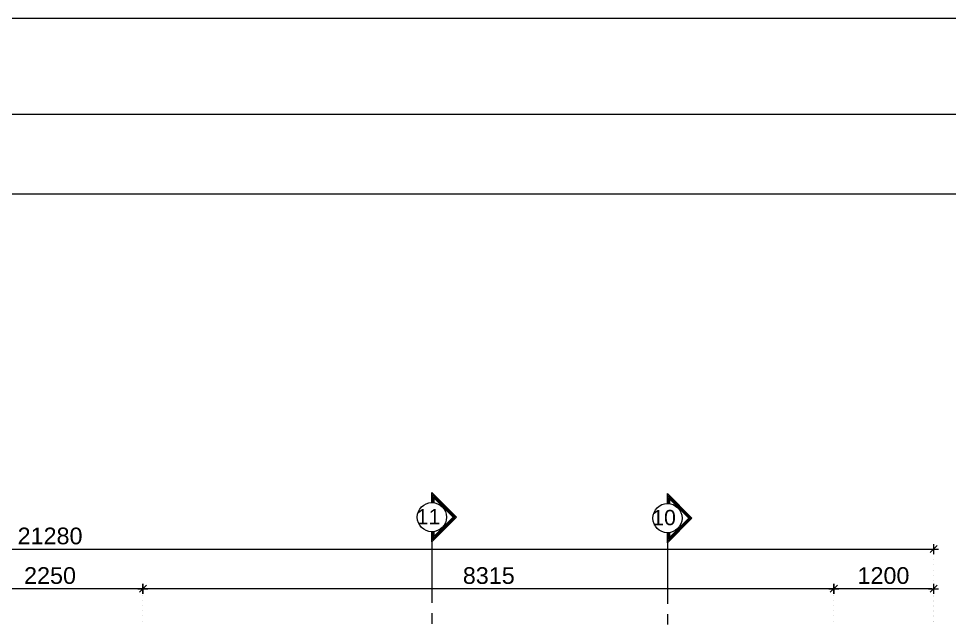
# Model space of a CAD drawing. Header units: millimetres. Extents: x -1303 to 98744, y -1303 to 90097.
# Drawn here: x 64214 to 75414, y 81483 to 88787 of the extents above; entities that cross this region are included whole.
import ezdxf

# ---------------------------------------------------------------- set-up
doc = ezdxf.new("R2010")
doc.units = ezdxf.units.MM
doc.layers.add('PDF_Geometry', color=7, linetype='Continuous')
doc.layers.add('PDF_Text', color=7, linetype='Continuous')
doc.styles.add('PDF ArialMT', font='arial.ttf')
doc.styles.get("Standard").update_dxf_attribs({"font": 'arial.ttf'})

msp = doc.modelspace()

# ---------------------------------------------------------------- linework, layer by layer
at = {"layer": 'PDF_Geometry', "lineweight": 0}
for points in [[(6.54583, 6.54583), (97433.8658, 6.54583), (97433.8658, 88787.25523), (6.54583, 88787.25523)], [(1161.74035, 13281.54944), (80883.69126, 13281.54944), (80883.69126, 87632.06458), (1161.74035, 87632.06458)], [(1161.74035, 1094.88274), (96279.51452, 1094.88274), (96279.51452, 87632.06407), (1161.74035, 87632.06407)]]:
    msp.add_lwpolyline(points, close=True, dxfattribs=at)
at = {"layer": 'PDF_Geometry', "color": 1, "lineweight": 0}
for points in [[(80623.8782, 13152.0657), (80623.8782, 86672.35925), (1637.3587, 86672.35925), (1694.907, 17759.30172), (1711.83292, 17182.97521), (1760.07166, 16609.18593), (1839.62346, 16037.93595), (1950.48832, 15472.60963), (2091.81989, 14914.0541), (2264.46428, 14363.96153), (2466.72904, 13824.87122), (2697.76807, 13296.78215), (2771.39569, 13152.0657)], [(69187.03547, 82961.35014), (69187.03547, 83080.68287), (69481.54492, 82785.32217), (69187.03547, 82489.96146), (69187.03547, 82609.29419)], [(69196.34143, 82961.35014), (69196.34143, 83057.83121), (69468.85048, 82785.32217), (69196.34143, 82512.81312), (69196.34143, 82609.29419)], [(69205.65565, 82961.35014), (69205.65565, 83034.97956), (69455.31305, 82785.32217), (69205.65565, 82534.82178), (69205.65565, 82609.29419)], [(69214.9616, 82961.35014), (69214.9616, 83012.97917), (69442.6186, 82785.32217), (69214.9616, 82557.66516), (69214.9616, 82609.29419)], [(72021.2767, 82949.50695), (72021.2767, 83068.83141), (72316.6374, 82773.47071), (72021.2767, 82478.11827), (72021.2767, 82598.294)], [(72030.59091, 82949.50695), (72030.59091, 83046.83102), (72303.09997, 82773.47071), (72030.59091, 82500.96993), (72030.59091, 82598.294)], [(72039.89687, 82949.50695), (72039.89687, 83023.97936), (72289.55427, 82773.47071), (72039.89687, 82523.81331), (72039.89687, 82598.294)], [(72049.21109, 82949.50695), (72049.21109, 83001.12771), (72276.85983, 82773.47071), (72049.21109, 82546.66497), (72049.21109, 82598.294)], [(69187.03547, 82489.96146), (69187.03547, 81752.84073)], [(72021.2767, 82478.11827), (72021.2767, 81741.84052)], [(69187.03547, 81628.43352), (69187.03547, 81503.18333)], [(72021.2767, 81616.59034), (72021.2767, 81492.18313)]]:
    msp.add_lwpolyline(points, dxfattribs=at)
at = {"layer": 'PDF_Geometry', "color": 222, "lineweight": 0, "true_color": 0xb8008a}
for points in [[(75181.35025, 82358.78554), (75265.97987, 82443.41517)], [(75223.66506, 82461.19235), (75223.66506, 82341.01663)], [(53963.85582, 82401.10035), (75204.2019, 82401.10035)], [(75163.58134, 82401.10035), (75283.74879, 82401.10035)], [(65688.44342, 81923.79422), (63478.76718, 81923.79422)], [(74004.15546, 81923.79422), (65729.06812, 81923.79422)], [(75204.2019, 81923.79422), (74043.92476, 81923.79422)], [(75163.58134, 81923.79422), (75283.74879, 81923.79422)], [(75181.35025, 81881.47941), (75265.97987, 81966.95203)], [(75223.66506, 81983.87795), (75223.66506, 81864.55348)]]:
    msp.add_lwpolyline(points, dxfattribs=at)
at = {"layer": 'PDF_Geometry', "lineweight": 0}
for points in [[(75223.66506, 82401.10035), (75223.66506, 82401.10035)], [(75223.66506, 82336.78515), (75223.66506, 82336.78515)], [(75223.66506, 82274.15591), (75223.66506, 82274.15591)], [(75223.66506, 82211.53495), (75223.66506, 82211.53495)], [(75223.66506, 82148.90573), (75223.66506, 82148.90573)], [(75223.66506, 82086.28476), (75223.66506, 82086.28476)], [(75223.66506, 82024.49852), (75223.66506, 82024.49852)], [(65708.75783, 81923.79422), (65708.75783, 81923.79422)], [(65708.75783, 81923.79422), (65708.75783, 81923.79422)], [(74023.61861, 81923.79422), (74023.61861, 81923.79422)], [(74023.61861, 81923.79422), (74023.61861, 81923.79422)], [(75223.66506, 81961.87755), (75223.66506, 81961.87755)], [(75223.66506, 81923.79422), (75223.66506, 81923.79422)], [(75223.66506, 81899.24833), (75223.66506, 81899.24833)], [(65708.75783, 81848.47055), (65708.75783, 81848.47055)], [(65708.75783, 81848.47055), (65708.75783, 81848.47055)], [(65708.75783, 81785.84959), (65708.75783, 81785.84959)], [(65708.75783, 81785.84959), (65708.75783, 81785.84959)], [(74023.61861, 81848.47055), (74023.61861, 81848.47055)], [(74023.61861, 81848.47055), (74023.61861, 81848.47055)], [(74023.61861, 81785.84959), (74023.61861, 81785.84959)], [(74023.61861, 81785.84959), (74023.61861, 81785.84959)], [(75223.66506, 81848.47055), (75223.66506, 81848.47055)], [(75223.66506, 81836.62736), (75223.66506, 81836.62736)], [(75223.66506, 81785.84959), (75223.66506, 81785.84959)], [(75223.66506, 81773.99813), (75223.66506, 81773.99813)], [(65708.75783, 81723.22036), (65708.75783, 81723.22036)], [(65708.75783, 81723.22036), (65708.75783, 81723.22036)], [(65708.75783, 81660.59112), (65708.75783, 81660.59112)], [(65708.75783, 81660.59112), (65708.75783, 81660.59112)], [(74023.61861, 81723.22036), (74023.61861, 81723.22036)], [(74023.61861, 81723.22036), (74023.61861, 81723.22036)], [(74023.61861, 81660.59112), (74023.61861, 81660.59112)], [(74023.61861, 81660.59112), (74023.61861, 81660.59112)], [(75223.66506, 81723.22036), (75223.66506, 81723.22036)], [(75223.66506, 81711.3689), (75223.66506, 81711.3689)], [(75223.66506, 81660.59112), (75223.66506, 81660.59112)], [(65708.75783, 81597.97016), (65708.75783, 81597.97016)], [(65708.75783, 81597.97016), (65708.75783, 81597.97016)], [(74023.61861, 81597.97016), (74023.61861, 81597.97016)], [(74023.61861, 81597.97016), (74023.61861, 81597.97016)], [(75223.66506, 81648.74794), (75223.66506, 81648.74794)], [(75223.66506, 81597.97016), (75223.66506, 81597.97016)], [(75223.66506, 81586.96997), (75223.66506, 81586.96997)], [(65708.75783, 81535.34094), (65708.75783, 81535.34094)], [(65708.75783, 81535.34094), (65708.75783, 81535.34094)], [(74023.61861, 81535.34094), (74023.61861, 81535.34094)], [(74023.61861, 81535.34094), (74023.61861, 81535.34094)], [(75223.66506, 81535.34094), (75223.66506, 81535.34094)], [(75223.66506, 81524.34073), (75223.66506, 81524.34073)]]:
    msp.add_lwpolyline(points, dxfattribs=at)
at = {"layer": 'PDF_Geometry', "color": 222, "lineweight": 0, "true_color": 0xb8008a}
for points in [[(65648.66998, 81923.79422), (65768.84157, 81923.79422)], [(65666.44302, 81881.47941), (65751.07265, 81966.95203)], [(65708.75783, 81983.87795), (65708.75783, 81864.55348)], [(73963.52662, 81923.79422), (74083.70235, 81923.79422)], [(73981.3038, 81881.47941), (74065.93342, 81966.95203)], [(74023.61861, 81983.87795), (74023.61861, 81864.55348)]]:
    msp.add_lwpolyline(points, close=True, dxfattribs=at)
at = {"layer": 'PDF_Geometry', "color": 1, "lineweight": 0}
for centre, radius in [((69187.1004, 82785.65156), 175.75405), ((72021.5046, 82774.24408), 175.74346)]:
    msp.add_circle(centre, radius, dxfattribs=at)

# ---------------------------------------------------------------- texts
at = {"layer": 'PDF_Text', "char_height": 184.252439, "attachment_point": 4}
for s, insert in [('11', (69002.38885, 82791.48644)), ('10', (71836.91742, 82780.1824))]:
    msp.add_mtext(s, dxfattribs=dict(at, insert=insert))
at = {"layer": 'PDF_Text', "char_height": 201.084641, "attachment_point": 4, "style": 'PDF ArialMT'}
for s, insert in [('21280', (64201.5387, 82558.37185)), ('2250', (64279.14312, 82081.65653)), ('8315', (69559.15365, 82081.65653)), ('1200', (74308.44688, 82081.65653))]:
    msp.add_mtext(s, dxfattribs=dict(at, insert=insert))

doc.saveas('drawing.dxf')
